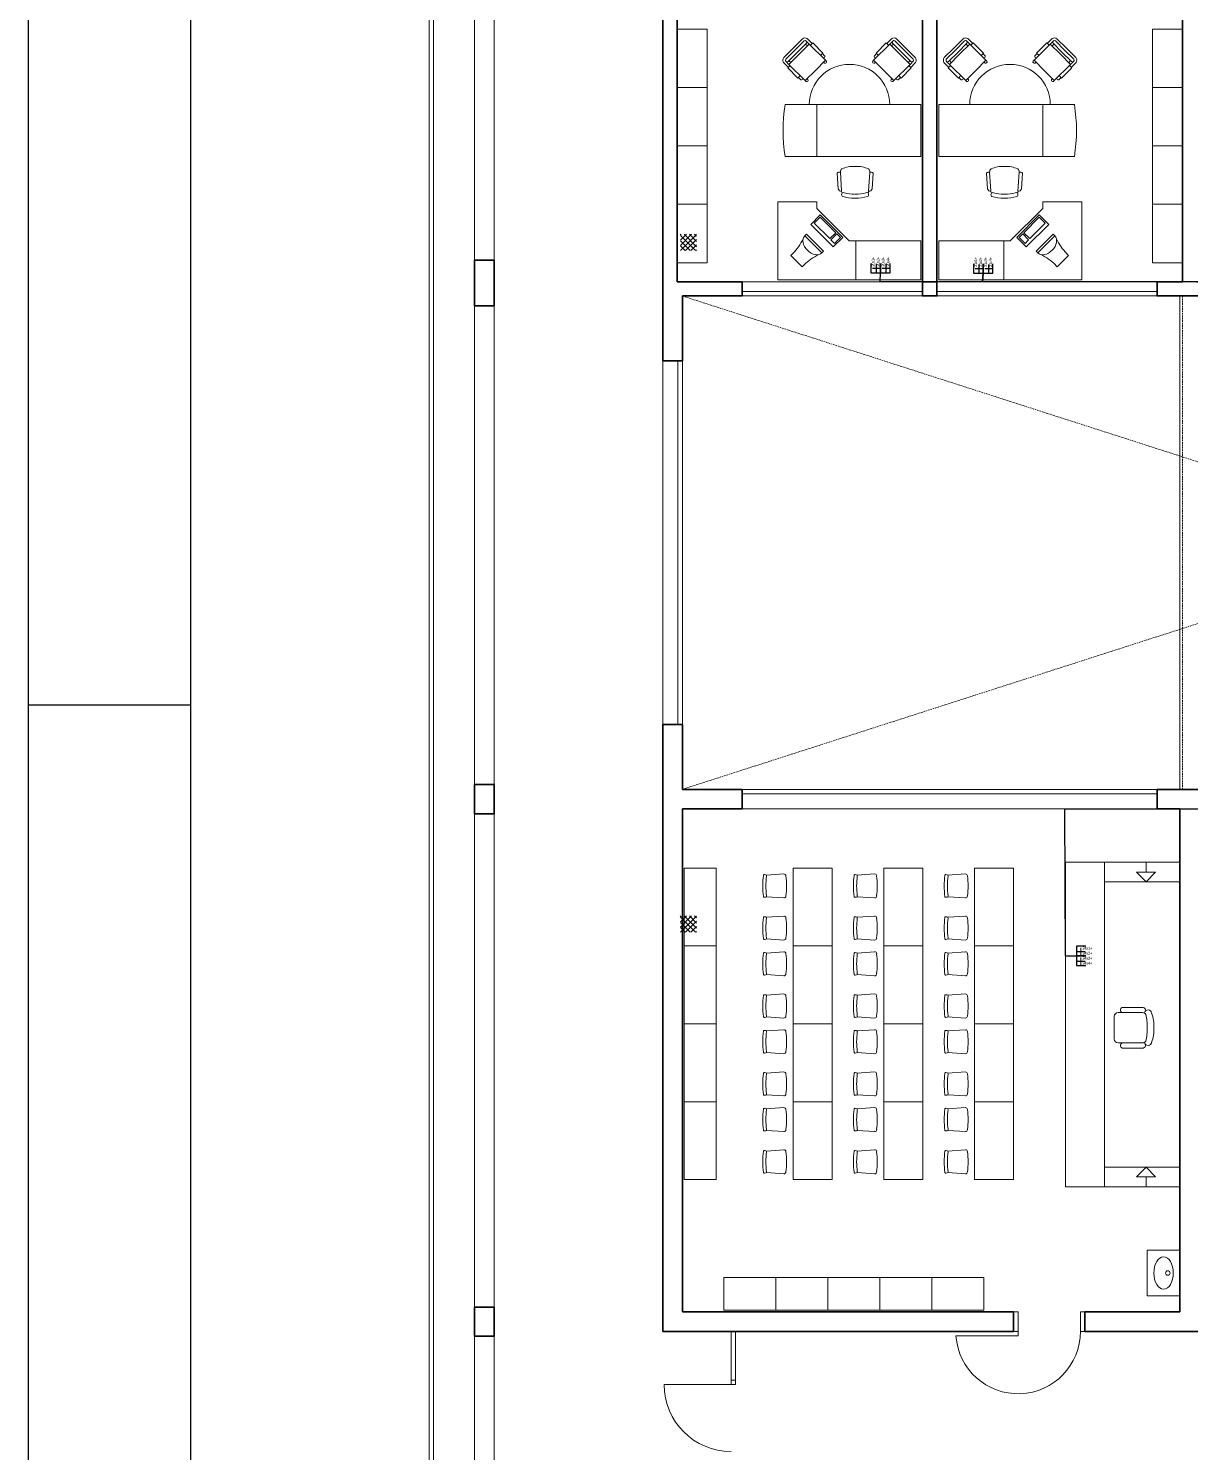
# Model space of a CAD drawing. Header units: inches. Extents: x 11 to 1053, y 2 to 902.
# Drawn here: x 10.5 to 189.3, y 184.9 to 404.1 of the extents above; entities that cross this region are included whole.
import ezdxf

# ---------------------------------------------------------------- set-up
doc = ezdxf.new("R2010")
doc.units = ezdxf.units.IN
doc.header["$MEASUREMENT"] = 0
doc.linetypes.add('DASHED', pattern=[0.75, 0.5, -0.25])
doc.linetypes.add('DASHED2', pattern=[0.375, 0.25, -0.125])
for name, color, linetype, lineweight in [('A-CRTKANO', 5, 'DASHED2', 0), ('A-GREDE', 5, 'DASHED2', 0), ('A-SANITARIJE', 253, 'Continuous', 0), ('OPREMA', 253, 'Continuous', 0), ('STOLARIJA', 5, 'Continuous', 0), ('ZID', 5, 'Continuous', 30)]:
    doc.layers.add(name, color=color, linetype=linetype, lineweight=lineweight)
doc.layers.add('SRAFURA', color=2, linetype='Continuous')

msp = doc.modelspace()

# ---------------------------------------------------------------- hatches: boundary and pattern name
at = {"layer": 'SRAFURA'}
h = msp.add_hatch(dxfattribs=at)
h.set_pattern_fill('ANSI37', color=256, scale=4.5, angle=90, style=0)
h.set_pattern_definition([(225, (-4785.37875, -7969.3161), (-0.397747564, 0.397747564), []), (135, (-4785.37875, -7969.3161), (0.397747564, 0.397747564), [])])
h.paths.add_polyline_path([(113.43, 372.41), (110.93, 372.41), (110.93, 369.91), (113.43, 369.91)])
h = msp.add_hatch(dxfattribs=at)
h.set_pattern_fill('ANSI37', color=256, scale=4.5, angle=90, style=0)
h.set_pattern_definition([(225, (-4785.37875, -8074.3161), (-0.397747564, 0.397747564), []), (135, (-4785.37875, -8074.3161), (0.397747564, 0.397747564), [])])
h.paths.add_polyline_path([(113.43, 267.41), (110.93, 267.41), (110.93, 264.91), (113.43, 264.91)])

# ---------------------------------------------------------------- linework, layer by layer
for p, q in [((10.54, 2.92), (10.54, 900.9)), ((35.54, 7.92), (35.54, 895.9)), ((10.54, 299.92), (35.54, 299.92))]:
    msp.add_line(p, q)
at = {"color": 2}
for p, q in [((140.26, 367.92), (140.26, 366.49)), ((140.26, 366.49), (141.74, 366.49)), ((141.74, 366.49), (141.74, 367.92)), ((141.74, 367.92), (141.74, 366.49)), ((141.74, 366.49), (143.23, 366.49)), ((143.23, 366.49), (143.23, 367.92)), ((156.06, 367.87), (156.06, 366.44)), ((156.06, 366.44), (157.54, 366.44)), ((157.54, 366.44), (157.54, 367.87)), ((157.54, 367.87), (157.54, 366.44)), ((157.54, 366.44), (159.03, 366.44)), ((159.03, 366.44), (159.03, 367.87)), ((173.34, 262.77), (171.9, 262.77)), ((171.9, 262.77), (171.9, 261.28)), ((171.9, 261.28), (173.34, 261.28)), ((173.34, 261.28), (171.9, 261.28)), ((171.9, 261.28), (171.9, 259.8)), ((171.9, 259.8), (173.34, 259.8))]:
    msp.add_line(p, q, dxfattribs=at)
at = {"color": 85, "true_color": 0x58ba48}
for p, q in [((141.7, 365.11, 50), (141.74, 366.49)), ((157.46, 365.11, 50), (157.54, 366.44)), ((157.54, 366.44), (157.46, 365.11, 50)), ((157.46, 365.11, 50), (141.7, 365.11, 50)), ((221.99, 365.11, 50), (157.46, 365.11, 50)), ((170.23, 261.28, 50), (171.85, 261.28, 50))]:
    msp.add_line(p, q, dxfattribs=at)
at = {"color": 3}
for p in [(251.11, 283.86, 100), (170.23, 261.28, 50)]:
    msp.add_line(p, (170.12, 283.86, 100), dxfattribs=at)
at = {"layer": 'A-CRTKANO', "linetype": 'DASHED', "ltscale": 0.5}
for p, q in [((111.23, 362.91, 50), (347.43, 286.91, 50)), ((347.43, 362.91, 50), (111.23, 286.91, 50))]:
    msp.add_line(p, q, dxfattribs=at)
at = {"layer": 'A-GREDE', "linetype": 'Continuous'}
msp.add_line((187.83, 362.91, 50), (187.83, 286.91, 50), dxfattribs=at)
at = {"layer": 'A-GREDE'}
msp.add_line((188.23, 362.91, 50), (188.23, 286.91, 50), dxfattribs=at)
at = {"layer": 'A-SANITARIJE'}
for p, q in [((187.83, 215.91, 50), (182.83, 215.91, 50)), ((182.83, 215.91, 50), (182.83, 208.91, 50)), ((187.83, 208.91, 50), (182.83, 208.91, 50))]:
    msp.add_line(p, q, dxfattribs=at)
msp.add_circle((185.98, 212.41, 50), 0.35, dxfattribs=at)
at = {"layer": 'A-SANITARIJE', "extrusion": (0, 0, -1)}
msp.add_ellipse((185.33, 212.41, 50), major_axis=(0, 2.5), ratio=0.6, dxfattribs=at)
at = {"layer": 'OPREMA'}
for p, q in [((129.74, 402.52, 50), (128.29, 401.07, 50)), ((129.99, 402.2, 50), (128.57, 400.78, 50)), ((130.34, 401.85, 50), (128.93, 400.43, 50)), ((130.76, 401.7, 50), (129.21, 400.15, 50)), ((130.2, 401.7, 50), (130.48, 401.42, 50)), ((130.76, 401.7, 50), (130.27, 402.2, 50)), ((130.47, 402.57, 50), (131.23, 401.81, 50)), ((130.76, 401.7, 50), (133.26, 399.21, 50)), ((131.31, 401.89, 50), (130.94, 401.52, 50)), ((132.87, 400.33, 50), (131.31, 401.89, 50)), ((143.18, 401.7, 50), (140.68, 399.21, 50)), ((141.07, 400.33, 50), (142.63, 401.89, 50)), ((142.63, 401.89, 50), (143, 401.52, 50)), ((143.47, 402.57, 50), (142.71, 401.81, 50)), ((143.18, 401.7, 50), (143.67, 402.2, 50)), ((143.18, 401.7, 50), (144.73, 400.15, 50)), ((143.74, 401.7, 50), (143.46, 401.42, 50)), ((143.6, 401.85, 50), (145.02, 400.43, 50)), ((143.96, 402.2, 50), (145.37, 400.78, 50)), ((144.2, 402.52, 50), (145.65, 401.07, 50)), ((154.46, 402.52, 50), (153.01, 401.07, 50)), ((154.7, 402.2, 50), (153.29, 400.78, 50)), ((155.06, 401.85, 50), (153.64, 400.43, 50)), ((155.48, 401.7, 50), (153.93, 400.15, 50)), ((154.92, 401.7, 50), (155.2, 401.42, 50)), ((155.48, 401.7, 50), (154.99, 402.2, 50)), ((155.18, 402.57, 50), (155.94, 401.81, 50)), ((155.48, 401.7, 50), (157.98, 399.21, 50)), ((156.03, 401.89, 50), (155.66, 401.52, 50)), ((157.59, 400.33, 50), (156.03, 401.89, 50)), ((167.89, 401.7, 50), (165.4, 399.21, 50)), ((165.79, 400.33, 50), (167.35, 401.89, 50)), ((167.35, 401.89, 50), (167.71, 401.52, 50)), ((168.19, 402.57, 50), (167.43, 401.81, 50)), ((167.89, 401.7, 50), (168.39, 402.2, 50)), ((167.89, 401.7, 50), (169.45, 400.15, 50)), ((168.46, 401.7, 50), (168.18, 401.42, 50)), ((168.32, 401.85, 50), (169.73, 400.43, 50)), ((168.67, 402.2, 50), (170.09, 400.78, 50)), ((168.92, 402.52, 50), (170.37, 401.07, 50)), ((126.84, 399.62, 50), (128.29, 401.07, 50)), ((127.16, 399.37, 50), (128.57, 400.78, 50)), ((127.65, 398.59, 50), (127.16, 399.09, 50)), ((127.51, 399.02, 50), (128.93, 400.43, 50)), ((127.65, 398.59, 50), (129.21, 400.15, 50)), ((127.65, 399.16, 50), (127.94, 398.87, 50)), ((133.26, 399.21, 50), (131.71, 397.65, 50)), ((132.51, 399.96, 50), (132.87, 400.33, 50)), ((132.79, 400.25, 50), (133.14, 399.89, 50)), ((133.4, 399.06, 50), (133.26, 399.21, 50)), ((140.54, 399.06, 50), (140.68, 399.21, 50)), ((140.68, 399.21, 50), (142.24, 397.65, 50)), ((141.15, 400.25, 50), (140.8, 399.89, 50)), ((141.44, 399.96, 50), (141.07, 400.33, 50)), ((146.29, 398.59, 50), (144.73, 400.15, 50)), ((146.43, 399.02, 50), (145.02, 400.43, 50)), ((146.78, 399.37, 50), (145.37, 400.78, 50)), ((147.1, 399.62, 50), (145.65, 401.07, 50)), ((146.29, 399.16, 50), (146.01, 398.87, 50)), ((146.29, 398.59, 50), (146.78, 399.09, 50)), ((151.56, 399.62, 50), (153.01, 401.07, 50)), ((151.87, 399.37, 50), (153.29, 400.78, 50)), ((152.37, 398.59, 50), (151.87, 399.09, 50)), ((152.23, 399.02, 50), (153.64, 400.43, 50)), ((152.37, 398.59, 50), (153.93, 400.15, 50)), ((152.37, 399.16, 50), (152.65, 398.87, 50)), ((157.98, 399.21, 50), (156.42, 397.65, 50)), ((157.22, 399.96, 50), (157.59, 400.33, 50)), ((157.51, 400.25, 50), (157.86, 399.89, 50)), ((158.12, 399.06, 50), (157.98, 399.21, 50)), ((165.26, 399.06, 50), (165.4, 399.21, 50)), ((165.4, 399.21, 50), (166.95, 397.65, 50)), ((165.87, 400.25, 50), (165.52, 399.89, 50)), ((166.15, 399.96, 50), (165.79, 400.33, 50)), ((171.01, 398.59, 50), (169.45, 400.15, 50)), ((171.15, 399.02, 50), (169.73, 400.43, 50)), ((171.5, 399.37, 50), (170.09, 400.78, 50)), ((171.82, 399.62, 50), (170.37, 401.07, 50)), ((171.01, 399.16, 50), (170.72, 398.87, 50)), ((171.01, 398.59, 50), (171.5, 399.09, 50)), ((126.79, 398.89, 50), (127.55, 398.13, 50)), ((127.47, 398.05, 50), (127.83, 398.41, 50)), ((129.03, 396.48, 50), (127.47, 398.05, 50)), ((127.65, 398.59, 50), (130.15, 396.09, 50)), ((129.39, 396.85, 50), (129.03, 396.48, 50)), ((130.15, 396.09, 50), (131.71, 397.65, 50)), ((133.12, 398.78, 50), (132.98, 398.92, 50)), ((140.82, 398.78, 50), (140.96, 398.92, 50)), ((143.79, 396.09, 50), (142.24, 397.65, 50)), ((146.29, 398.59, 50), (143.79, 396.09, 50)), ((144.55, 396.85, 50), (144.91, 396.48, 50)), ((144.91, 396.48, 50), (146.47, 398.05, 50)), ((146.47, 398.05, 50), (146.11, 398.41, 50)), ((147.15, 398.89, 50), (146.39, 398.13, 50)), ((151.51, 398.89, 50), (152.27, 398.13, 50)), ((152.18, 398.05, 50), (152.55, 398.41, 50)), ((153.75, 396.48, 50), (152.18, 398.05, 50)), ((152.37, 398.59, 50), (154.87, 396.09, 50)), ((154.11, 396.85, 50), (153.75, 396.48, 50)), ((154.87, 396.09, 50), (156.42, 397.65, 50)), ((157.84, 398.78, 50), (157.7, 398.92, 50)), ((165.54, 398.78, 50), (165.68, 398.92, 50)), ((168.51, 396.09, 50), (166.95, 397.65, 50)), ((171.01, 398.59, 50), (168.51, 396.09, 50)), ((169.27, 396.85, 50), (169.63, 396.48, 50)), ((169.63, 396.48, 50), (171.19, 398.05, 50)), ((171.19, 398.05, 50), (170.83, 398.41, 50)), ((171.87, 398.89, 50), (171.11, 398.13, 50)), ((129.11, 396.57, 50), (129.46, 396.21, 50)), ((130.29, 395.95, 50), (130.15, 396.09, 50)), ((130.57, 396.24, 50), (130.43, 396.38, 50)), ((143.37, 396.24, 50), (143.51, 396.38, 50)), ((143.65, 395.95, 50), (143.79, 396.09, 50)), ((144.83, 396.57, 50), (144.48, 396.21, 50)), ((153.83, 396.57, 50), (154.18, 396.21, 50)), ((155.01, 395.95, 50), (154.87, 396.09, 50)), ((155.29, 396.24, 50), (155.15, 396.38, 50)), ((168.09, 396.24, 50), (168.23, 396.38, 50)), ((168.37, 395.95, 50), (168.51, 396.09, 50)), ((169.55, 396.57, 50), (169.19, 396.21, 50)), ((132.15, 392.39, 50), (127.06, 392.39, 50)), ((131.94, 384.39, 50), (131.94, 392.39, 50)), ((131.94, 384.84, 50), (131.94, 391.93, 50)), ((131.96, 392.39, 50), (144.36, 392.39, 50)), ((166.7, 392.39, 50), (154.3, 392.39, 50)), ((166.51, 392.39, 50), (171.6, 392.39, 50)), ((166.72, 384.39, 50), (166.72, 392.39, 50)), ((166.72, 384.84, 50), (166.72, 391.93, 50)), ((127.06, 384.39, 50), (131.94, 384.39, 50)), ((171.6, 384.39, 50), (166.72, 384.39, 50)), ((135.07, 381.81, 50), (135.22, 379.39, 50)), ((135.56, 381.99, 50), (135.75, 379.03, 50)), ((140.11, 381.99, 50), (139.92, 379.03, 50)), ((140.59, 381.81, 50), (140.44, 379.39, 50)), ((158.06, 381.81, 50), (158.22, 379.39, 50)), ((158.55, 381.99, 50), (158.74, 379.03, 50)), ((163.1, 381.99, 50), (162.91, 379.03, 50)), ((163.59, 381.81, 50), (163.44, 379.39, 50)), ((125.94, 377.41, 50), (131.94, 377.41, 50)), ((125.94, 365.41, 50), (125.94, 377.41, 50)), ((131.94, 377.41, 50), (131.94, 376.41, 50)), ((172.72, 377.41, 50), (166.72, 377.41, 50)), ((166.72, 377.41, 50), (166.72, 376.41, 50)), ((172.72, 365.41, 50), (172.72, 377.41, 50)), ((131, 373.94, 50), (132.46, 375.4, 50)), ((131.55, 374.12, 50), (132.46, 375.04, 50)), ((136.94, 371.41, 50), (131.94, 376.41, 50)), ((132.46, 375.4, 50), (135.93, 371.93, 50)), ((132.46, 375.04, 50), (134.84, 372.66, 50)), ((161.72, 371.41, 50), (166.72, 376.41, 50)), ((166.2, 375.4, 50), (162.72, 371.93, 50)), ((166.2, 375.04, 50), (163.82, 372.66, 50)), ((167.66, 373.94, 50), (166.2, 375.4, 50)), ((167.11, 374.12, 50), (166.2, 375.04, 50)), ((134.47, 370.47, 50), (131, 373.94, 50)), ((133.92, 371.75, 50), (131.55, 374.12, 50)), ((134.84, 372.66, 50), (133.92, 371.75, 50)), ((163.82, 372.66, 50), (164.73, 371.75, 50)), ((164.19, 370.47, 50), (167.66, 373.94, 50)), ((164.73, 371.75, 50), (167.11, 374.12, 50)), ((130.34, 372.43, 50), (130.08, 372.16, 50)), ((130.08, 372.16, 50), (132.69, 369.54, 50)), ((132.96, 369.81, 50), (130.34, 372.43, 50)), ((134.11, 371.56, 50), (135.02, 372.48, 50)), ((134.66, 371.01, 50), (134.11, 371.56, 50)), ((135.93, 371.93, 50), (134.47, 370.47, 50)), ((135.57, 371.93, 50), (134.66, 371.01, 50)), ((135.02, 372.48, 50), (135.57, 371.93, 50)), ((137.94, 371.41, 50), (136.94, 371.41, 50)), ((137.94, 371.41, 50), (137.94, 365.41, 50)), ((160.72, 371.41, 50), (160.72, 365.41, 50)), ((160.72, 371.41, 50), (161.72, 371.41, 50)), ((162.72, 371.93, 50), (164.19, 370.47, 50)), ((163.64, 372.48, 50), (163.09, 371.93, 50)), ((163.09, 371.93, 50), (164, 371.01, 50)), ((164.55, 371.56, 50), (163.64, 372.48, 50)), ((164, 371.01, 50), (164.55, 371.56, 50)), ((165.7, 369.81, 50), (168.31, 372.43, 50)), ((168.58, 372.16, 50), (165.97, 369.54, 50)), ((168.31, 372.43, 50), (168.58, 372.16, 50)), ((127.95, 369.16, 50), (128.48, 369.69, 50)), ((129.7, 367.42, 50), (127.95, 369.16, 50)), ((132.69, 369.54, 50), (132.96, 369.81, 50)), ((165.97, 369.54, 50), (165.7, 369.81, 50)), ((168.96, 367.42, 50), (170.71, 369.16, 50)), ((170.71, 369.16, 50), (170.18, 369.69, 50)), ((129.7, 367.42, 50), (130.22, 367.94, 50)), ((168.96, 367.42, 50), (168.44, 367.94, 50)), ((125.94, 365.41, 50), (137.94, 365.41, 50)), ((172.72, 365.41, 50), (160.72, 365.41, 50)), ((156.23, 274.79, 50), (156.23, 262.79, 50)), ((162.23, 274.79, 50), (156.23, 274.79, 50)), ((162.23, 262.79, 50), (162.23, 274.79, 50)), ((170.23, 275.69, 50), (170.23, 225.69, 50)), ((170.23, 275.69, 50), (176.23, 275.69, 50)), ((176.23, 275.69, 50), (176.23, 225.69, 50)), ((176.23, 275.69, 50), (187.83, 275.69, 50)), ((182.63, 272.69, 50), (181.15, 274.17, 50)), ((184.11, 274.17, 50), (181.15, 274.17, 50)), ((182.63, 274.17, 50), (182.63, 275.69, 50)), ((182.63, 272.69, 50), (184.11, 274.17, 50)), ((123.87, 273.78, 50), (124.07, 273.75, 50)), ((126.86, 273.89, 50), (124.17, 273.7, 50)), ((137.85, 273.78, 50), (138.05, 273.75, 50)), ((140.84, 273.89, 50), (138.15, 273.7, 50)), ((151.82, 273.78, 50), (152.02, 273.75, 50)), ((154.81, 273.89, 50), (152.12, 273.7, 50)), ((187.83, 272.69, 50), (176.23, 272.69, 50)), ((123.87, 270.29, 50), (124.07, 270.32, 50)), ((126.86, 270.19, 50), (124.17, 270.38, 50)), ((137.85, 270.29, 50), (138.05, 270.32, 50)), ((140.84, 270.19, 50), (138.15, 270.38, 50)), ((151.82, 270.29, 50), (152.02, 270.32, 50)), ((154.81, 270.19, 50), (152.12, 270.38, 50)), ((123.87, 267.28, 50), (124.07, 267.25, 50)), ((126.86, 267.39, 50), (124.17, 267.2, 50)), ((137.85, 267.28, 50), (138.05, 267.25, 50)), ((140.84, 267.39, 50), (138.15, 267.2, 50)), ((151.82, 267.28, 50), (152.02, 267.25, 50)), ((154.81, 267.39, 50), (152.12, 267.2, 50)), ((170.23, 235.79, 50), (170.23, 265.79, 50)), ((123.87, 263.79, 50), (124.07, 263.82, 50)), ((126.86, 263.69, 50), (124.17, 263.88, 50)), ((137.85, 263.79, 50), (138.05, 263.82, 50)), ((140.84, 263.69, 50), (138.15, 263.88, 50)), ((151.82, 263.79, 50), (152.02, 263.82, 50)), ((154.81, 263.69, 50), (152.12, 263.88, 50)), ((123.87, 261.78, 50), (124.07, 261.75, 50)), ((126.86, 261.89, 50), (124.17, 261.7, 50)), ((137.85, 261.78, 50), (138.05, 261.75, 50)), ((140.84, 261.89, 50), (138.15, 261.7, 50)), ((151.82, 261.78, 50), (152.02, 261.75, 50)), ((154.81, 261.89, 50), (152.12, 261.7, 50)), ((156.23, 262.79, 50), (162.23, 262.79, 50)), ((123.87, 258.29, 50), (124.07, 258.32, 50)), ((126.86, 258.19, 50), (124.17, 258.38, 50)), ((137.85, 258.29, 50), (138.05, 258.32, 50)), ((140.84, 258.19, 50), (138.15, 258.38, 50)), ((151.82, 258.29, 50), (152.02, 258.32, 50)), ((154.81, 258.19, 50), (152.12, 258.38, 50)), ((123.87, 255.28, 50), (124.07, 255.25, 50)), ((126.86, 255.39, 50), (124.17, 255.2, 50)), ((137.85, 255.28, 50), (138.05, 255.25, 50)), ((140.84, 255.39, 50), (138.15, 255.2, 50)), ((151.82, 255.28, 50), (152.02, 255.25, 50)), ((154.81, 255.39, 50), (152.12, 255.2, 50)), ((182.07, 252.53, 50), (178.33, 252.53, 50)), ((182.21, 253.33, 50), (178.93, 253.33, 50)), ((123.87, 251.79, 50), (124.07, 251.82, 50)), ((126.86, 251.69, 50), (124.17, 251.88, 50)), ((137.85, 251.79, 50), (138.05, 251.82, 50)), ((140.84, 251.69, 50), (138.15, 251.88, 50)), ((151.82, 251.79, 50), (152.02, 251.82, 50)), ((154.81, 251.69, 50), (152.12, 251.88, 50)), ((177.73, 251.93, 50), (177.73, 250.19, 50)), ((177.73, 248.45, 50), (177.73, 250.19, 50)), ((123.87, 249.78, 50), (124.07, 249.75, 50)), ((126.86, 249.89, 50), (124.17, 249.7, 50)), ((137.85, 249.78, 50), (138.05, 249.75, 50)), ((140.84, 249.89, 50), (138.15, 249.7, 50)), ((151.82, 249.78, 50), (152.02, 249.75, 50)), ((154.81, 249.89, 50), (152.12, 249.7, 50)), ((182.07, 247.85, 50), (178.33, 247.85, 50)), ((123.87, 246.29, 50), (124.07, 246.32, 50)), ((126.86, 246.19, 50), (124.17, 246.38, 50)), ((137.85, 246.29, 50), (138.05, 246.32, 50)), ((140.84, 246.19, 50), (138.15, 246.38, 50)), ((151.82, 246.29, 50), (152.02, 246.32, 50)), ((154.81, 246.19, 50), (152.12, 246.38, 50)), ((182.21, 247.05, 50), (178.93, 247.05, 50)), ((126.86, 243.39, 50), (124.17, 243.2, 50)), ((140.84, 243.39, 50), (138.15, 243.2, 50)), ((154.81, 243.39, 50), (152.12, 243.2, 50)), ((123.87, 243.28, 50), (124.07, 243.25, 50)), ((137.85, 243.28, 50), (138.05, 243.25, 50)), ((151.82, 243.28, 50), (152.02, 243.25, 50)), ((123.87, 239.79, 50), (124.07, 239.82, 50)), ((126.86, 239.69, 50), (124.17, 239.88, 50)), ((137.85, 239.79, 50), (138.05, 239.82, 50)), ((140.84, 239.69, 50), (138.15, 239.88, 50)), ((151.82, 239.79, 50), (152.02, 239.82, 50)), ((154.81, 239.69, 50), (152.12, 239.88, 50)), ((123.87, 237.78, 50), (124.07, 237.75, 50)), ((126.86, 237.89, 50), (124.17, 237.7, 50)), ((137.85, 237.78, 50), (138.05, 237.75, 50)), ((140.84, 237.89, 50), (138.15, 237.7, 50)), ((151.82, 237.78, 50), (152.02, 237.75, 50)), ((154.81, 237.89, 50), (152.12, 237.7, 50)), ((123.87, 234.29, 50), (124.07, 234.32, 50)), ((126.86, 234.19, 50), (124.17, 234.38, 50)), ((137.85, 234.29, 50), (138.05, 234.32, 50)), ((140.84, 234.19, 50), (138.15, 234.38, 50)), ((151.82, 234.29, 50), (152.02, 234.32, 50)), ((154.81, 234.19, 50), (152.12, 234.38, 50)), ((123.87, 231.28, 50), (124.07, 231.25, 50)), ((126.86, 231.39, 50), (124.17, 231.2, 50)), ((137.85, 231.28, 50), (138.05, 231.25, 50)), ((140.84, 231.39, 50), (138.15, 231.2, 50)), ((151.82, 231.28, 50), (152.02, 231.25, 50)), ((154.81, 231.39, 50), (152.12, 231.2, 50)), ((187.83, 228.69, 50), (176.23, 228.69, 50)), ((182.63, 228.69, 50), (181.15, 227.2, 50)), ((182.63, 228.69, 50), (184.11, 227.2, 50)), ((123.87, 227.79, 50), (124.07, 227.82, 50)), ((126.86, 227.69, 50), (124.17, 227.88, 50)), ((137.85, 227.79, 50), (138.05, 227.82, 50)), ((140.84, 227.69, 50), (138.15, 227.88, 50)), ((151.82, 227.79, 50), (152.02, 227.82, 50)), ((154.81, 227.69, 50), (152.12, 227.88, 50)), ((181.15, 227.2, 50), (184.11, 227.2, 50)), ((182.63, 227.2, 50), (182.63, 225.69, 50)), ((170.23, 225.69, 50), (176.23, 225.69, 50)), ((176.23, 225.69, 50), (187.83, 225.69, 50))]:
    msp.add_line(p, q, dxfattribs=at)
at = {"layer": 'OPREMA', "elevation": 50}
for points in [[(115.05, 404.03), (110.43, 404.03), (110.43, 395.03), (115.05, 395.03)], [(183.61, 404.03), (188.23, 404.03), (188.23, 395.03), (183.61, 395.03)], [(115.05, 395.03), (110.43, 395.03), (110.43, 386.03), (115.05, 386.03)], [(183.61, 395.03), (188.23, 395.03), (188.23, 386.03), (183.61, 386.03)], [(131.94, 384.39), (147.94, 384.39), (147.94, 392.39), (131.94, 392.39)], [(166.72, 384.39), (150.72, 384.39), (150.72, 392.39), (166.72, 392.39)], [(115.05, 386.03), (110.43, 386.03), (110.43, 377.03), (115.05, 377.03)], [(183.61, 386.03), (188.23, 386.03), (188.23, 377.03), (183.61, 377.03)], [(115.05, 377.03), (110.43, 377.03), (110.43, 368.03), (115.05, 368.03)], [(183.61, 377.03), (188.23, 377.03), (188.23, 368.03), (183.61, 368.03)], [(137.94, 365.41), (147.94, 365.41), (147.94, 371.41), (137.94, 371.41)], [(160.72, 365.41), (150.72, 365.41), (150.72, 371.41), (160.72, 371.41)], [(116.43, 262.79), (116.43, 274.79), (111.53, 274.79), (111.53, 262.79)], [(128.28, 274.79), (128.28, 262.79), (134.28, 262.79), (134.28, 274.79)], [(142.26, 274.79), (142.26, 262.79), (148.26, 262.79), (148.26, 274.79)], [(116.43, 250.79), (116.43, 262.79), (111.53, 262.79), (111.53, 250.79)], [(128.28, 262.79), (128.28, 250.79), (134.28, 250.79), (134.28, 262.79)], [(142.26, 262.79), (142.26, 250.79), (148.26, 250.79), (148.26, 262.79)], [(156.23, 262.79), (156.23, 250.79), (162.23, 250.79), (162.23, 262.79)], [(116.43, 238.79), (116.43, 250.79), (111.53, 250.79), (111.53, 238.79)], [(128.28, 250.79), (128.28, 238.79), (134.28, 238.79), (134.28, 250.79)], [(142.26, 250.79), (142.26, 238.79), (148.26, 238.79), (148.26, 250.79)], [(156.23, 250.79), (156.23, 238.79), (162.23, 238.79), (162.23, 250.79)], [(116.43, 226.79), (116.43, 238.79), (111.53, 238.79), (111.53, 226.79)], [(128.28, 238.79), (128.28, 226.79), (134.28, 226.79), (134.28, 238.79)], [(142.26, 238.79), (142.26, 226.79), (148.26, 226.79), (148.26, 238.79)], [(156.23, 238.79), (156.23, 226.79), (162.23, 226.79), (162.23, 238.79)], [(125.63, 206.71), (125.63, 211.71), (117.63, 211.71), (117.63, 206.71)], [(133.63, 206.71), (133.63, 211.71), (125.63, 211.71), (125.63, 206.71)], [(141.63, 206.71), (141.63, 211.71), (133.63, 211.71), (133.63, 206.71)], [(149.63, 206.71), (149.63, 211.71), (141.63, 211.71), (141.63, 206.71)], [(157.63, 206.71), (157.63, 211.71), (149.63, 211.71), (149.63, 206.71)]]:
    msp.add_lwpolyline(points, close=True, dxfattribs=at)
at = {"layer": 'OPREMA'}
for centre, radius, start, end in [((130.14, 401.99, 50), 0.662, 60.3481, 127.2341), ((130.13, 401.99, 50), 0.255, 326.3099, 123.6901), ((143.8, 401.99, 50), 0.662, 52.7659, 119.6519), ((143.81, 401.99, 50), 0.255, 56.3099, 213.6901), ((154.86, 401.99, 50), 0.662, 60.3481, 127.2341), ((154.84, 401.99, 50), 0.255, 326.3099, 123.6901), ((168.52, 401.99, 50), 0.662, 52.7659, 119.6519), ((168.53, 401.99, 50), 0.255, 56.3099, 213.6901), ((127.37, 399.22, 50), 0.662, 142.7659, 209.6519), ((127.37, 399.23, 50), 0.255, 146.3099, 303.6901), ((132.97, 399.79, 50), 0.206, 239.0362, 30.9638), ((133.23, 398.96, 50), 0.206, 239.0717, 30.9283), ((140.72, 398.96, 50), 0.206, 149.0717, 300.9283), ((140.98, 399.79, 50), 0.206, 149.0362, 300.9638), ((146.57, 399.23, 50), 0.255, 236.3099, 33.6901), ((146.58, 399.22, 50), 0.662, 330.3481, 37.2341), ((152.08, 399.22, 50), 0.662, 142.7659, 209.6519), ((152.09, 399.23, 50), 0.255, 146.3099, 303.6901), ((157.68, 399.79, 50), 0.206, 239.0362, 30.9638), ((157.94, 398.96, 50), 0.206, 239.0717, 30.9283), ((165.43, 398.96, 50), 0.206, 149.0717, 300.9283), ((165.69, 399.79, 50), 0.206, 149.0362, 300.9638), ((171.29, 399.23, 50), 0.255, 236.3099, 33.6901), ((171.29, 399.22, 50), 0.662, 330.3481, 37.2341), ((136.97, 392.39, 50), 6.2, 0, 180), ((161.69, 392.39, 50), 6.2, 0, 180), ((129.57, 396.39, 50), 0.206, 239.0362, 30.9638), ((130.4, 396.13, 50), 0.206, 239.0717, 30.9283), ((143.54, 396.13, 50), 0.206, 149.0717, 300.9283), ((144.37, 396.39, 50), 0.206, 149.0362, 300.9638), ((154.29, 396.39, 50), 0.206, 239.0362, 30.9638), ((155.11, 396.13, 50), 0.206, 239.0717, 30.9283), ((168.26, 396.13, 50), 0.206, 149.0717, 300.9283), ((169.09, 396.39, 50), 0.206, 149.0362, 300.9638), ((151.98, 388.39, 50), 25.24, 170.8823, 189.1177), ((146.68, 388.39, 50), 25.24, 350.8823, 9.1177), ((135.45, 381.54, 50), 0.461, 75.6949, 144.6826), ((136.16, 382.03, 50), 0.6, 128.36, 183.5763), ((137.71, 377.89, 50), 4.99, 89.285, 112.6401), ((137.83, 377.89, 50), 4.99, 89.285, 90), ((137.96, 377.89, 50), 4.99, 67.3599, 90.715), ((139.51, 382.03, 50), 0.6, 356.4237, 51.64), ((140.22, 381.54, 50), 0.461, 35.3174, 104.3051), ((158.44, 381.54, 50), 0.461, 75.6949, 144.6826), ((159.15, 382.03, 50), 0.6, 128.36, 183.5763), ((160.7, 377.89, 50), 4.99, 89.285, 112.6401), ((160.83, 377.89, 50), 4.99, 90, 90.715), ((160.95, 377.89, 50), 4.99, 67.3599, 90.715), ((162.5, 382.03, 50), 0.6, 356.4237, 51.64), ((163.21, 381.54, 50), 0.461, 35.3174, 104.3051), ((135.73, 379.58, 50), 0.546, 200.6364, 271.3026), ((139.93, 379.58, 50), 0.546, 268.6974, 339.3636), ((158.73, 379.58, 50), 0.546, 200.6364, 271.3026), ((162.93, 379.58, 50), 0.546, 268.6974, 339.3636), ((136.34, 379.07, 50), 0.6, 183.5763, 214.7534), ((136.07, 378.51, 50), 0.32, 73.3429, 241.8257), ((137.77, 384.44, 50), 6.48, 253.3899, 270), ((137.76, 384.27, 50), 5.68, 253.6991, 270), ((137.91, 384.27, 50), 5.68, 269.2193, 270), ((137.89, 384.44, 50), 6.48, 269.4494, 270), ((137.89, 384.44, 50), 6.48, 270, 286.6101), ((137.91, 384.27, 50), 5.68, 270, 286.3009), ((139.6, 378.51, 50), 0.32, 298.1743, 106.6571), ((139.32, 379.07, 50), 0.6, 325.2466, 356.4237), ((159.34, 379.07, 50), 0.6, 183.5763, 214.7534), ((159.06, 378.51, 50), 0.32, 73.3429, 241.8257), ((160.76, 384.44, 50), 6.48, 253.3899, 270), ((160.75, 384.27, 50), 5.68, 253.6991, 270), ((160.75, 384.27, 50), 5.68, 270, 270.7807), ((160.76, 384.44, 50), 6.48, 270, 270.5506), ((160.89, 384.44, 50), 6.48, 270, 286.6101), ((160.9, 384.27, 50), 5.68, 270, 286.3009), ((162.59, 378.51, 50), 0.32, 298.1743, 106.6571), ((162.32, 379.07, 50), 0.6, 325.2466, 356.4237), ((122.48, 375.14, 50), 8.1, 317.7518, 337.284), ((130.89, 371.61, 50), 0.986, 123.5396, 124.2467), ((167.77, 371.61, 50), 0.986, 55.7533, 56.4604), ((176.18, 375.14, 50), 8.1, 202.716, 222.2482), ((135.67, 361.95, 50), 8.1, 112.716, 132.2482), ((162.99, 361.95, 50), 8.1, 47.7518, 67.284), ((135.66, 272.04, 50), 12.06, 172.2998, 187.7002), ((123.85, 273.63, 50), 0.15, 82.0366, 172.2998), ((124.05, 273.6, 50), 0.15, 352.3043, 82.0366), ((135.66, 272.04, 50), 11.56, 172.3043, 187.6957), ((126.88, 273.59, 50), 0.3, 0, 93.5763), ((115.22, 272.04, 50), 12.06, 352.6172, 7.3828), ((149.63, 272.04, 50), 12.06, 172.2998, 187.7002), ((137.83, 273.63, 50), 0.15, 82.0366, 172.2998), ((138.03, 273.6, 50), 0.15, 352.3043, 82.0366), ((149.63, 272.04, 50), 11.56, 172.3043, 187.6957), ((140.86, 273.59, 50), 0.3, 0, 93.5763), ((129.19, 272.04, 50), 12.06, 352.6172, 7.3828), ((163.61, 272.04, 50), 12.06, 172.2998, 187.7002), ((151.8, 273.63, 50), 0.15, 82.0366, 172.2998), ((152, 273.6, 50), 0.15, 352.3043, 82.0366), ((163.61, 272.04, 50), 11.56, 172.3043, 187.6957), ((154.83, 273.59, 50), 0.3, 0, 93.5763), ((143.17, 272.04, 50), 12.06, 352.6172, 7.3828), ((123.85, 270.44, 50), 0.15, 187.7002, 277.9634), ((124.05, 270.47, 50), 0.15, 277.9634, 7.6957), ((126.88, 270.49, 50), 0.3, 266.4237, 0), ((137.83, 270.44, 50), 0.15, 187.7002, 277.9634), ((138.03, 270.47, 50), 0.15, 277.9634, 7.6957), ((140.86, 270.49, 50), 0.3, 266.4237, 0), ((151.8, 270.44, 50), 0.15, 187.7002, 277.9634), ((152, 270.47, 50), 0.15, 277.9634, 7.6957), ((154.83, 270.49, 50), 0.3, 266.4237, 0), ((135.66, 265.54, 50), 12.06, 172.2998, 187.7002), ((123.85, 267.13, 50), 0.15, 82.0366, 172.2998), ((124.05, 267.1, 50), 0.15, 352.3043, 82.0366), ((135.66, 265.54, 50), 11.56, 172.3043, 187.6957), ((126.88, 267.09, 50), 0.3, 0, 93.5763), ((115.22, 265.54, 50), 12.06, 352.6172, 7.3828), ((149.63, 265.54, 50), 12.06, 172.2998, 187.7002), ((137.83, 267.13, 50), 0.15, 82.0366, 172.2998), ((138.03, 267.1, 50), 0.15, 352.3043, 82.0366), ((149.63, 265.54, 50), 11.56, 172.3043, 187.6957), ((140.86, 267.09, 50), 0.3, 0, 93.5763), ((129.19, 265.54, 50), 12.06, 352.6172, 7.3828), ((163.61, 265.54, 50), 12.06, 172.2998, 187.7002), ((151.8, 267.13, 50), 0.15, 82.0366, 172.2998), ((152, 267.1, 50), 0.15, 352.3043, 82.0366), ((163.61, 265.54, 50), 11.56, 172.3043, 187.6957), ((154.83, 267.09, 50), 0.3, 0, 93.5763), ((143.17, 265.54, 50), 12.06, 352.6172, 7.3828), ((123.85, 263.94, 50), 0.15, 187.7002, 277.9634), ((124.05, 263.97, 50), 0.15, 277.9634, 7.6957), ((126.88, 263.99, 50), 0.3, 266.4237, 0), ((137.83, 263.94, 50), 0.15, 187.7002, 277.9634), ((138.03, 263.97, 50), 0.15, 277.9634, 7.6957), ((140.86, 263.99, 50), 0.3, 266.4237, 0), ((151.8, 263.94, 50), 0.15, 187.7002, 277.9634), ((152, 263.97, 50), 0.15, 277.9634, 7.6957), ((154.83, 263.99, 50), 0.3, 266.4237, 0), ((135.66, 260.04, 50), 12.06, 172.2998, 187.7002), ((123.85, 261.63, 50), 0.15, 82.0366, 172.2998), ((124.05, 261.6, 50), 0.15, 352.3043, 82.0366), ((135.66, 260.04, 50), 11.56, 172.3043, 187.6957), ((126.88, 261.59, 50), 0.3, 0, 93.5763), ((115.22, 260.04, 50), 12.06, 352.6172, 7.3828), ((149.63, 260.04, 50), 12.06, 172.2998, 187.7002), ((137.83, 261.63, 50), 0.15, 82.0366, 172.2998), ((138.03, 261.6, 50), 0.15, 352.3043, 82.0366), ((149.63, 260.04, 50), 11.56, 172.3043, 187.6957), ((140.86, 261.59, 50), 0.3, 0, 93.5763), ((129.19, 260.04, 50), 12.06, 352.6172, 7.3828), ((163.61, 260.04, 50), 12.06, 172.2998, 187.7002), ((151.8, 261.63, 50), 0.15, 82.0366, 172.2998), ((152, 261.6, 50), 0.15, 352.3043, 82.0366), ((163.61, 260.04, 50), 11.56, 172.3043, 187.6957), ((154.83, 261.59, 50), 0.3, 0, 93.5763), ((143.17, 260.04, 50), 12.06, 352.6172, 7.3828), ((123.85, 258.44, 50), 0.15, 187.7002, 277.9634), ((124.05, 258.47, 50), 0.15, 277.9634, 7.6957), ((126.88, 258.49, 50), 0.3, 266.4237, 0), ((137.83, 258.44, 50), 0.15, 187.7002, 277.9634), ((138.03, 258.47, 50), 0.15, 277.9634, 7.6957), ((140.86, 258.49, 50), 0.3, 266.4237, 0), ((151.8, 258.44, 50), 0.15, 187.7002, 277.9634), ((152, 258.47, 50), 0.15, 277.9634, 7.6957), ((154.83, 258.49, 50), 0.3, 266.4237, 0), ((135.66, 253.54, 50), 12.06, 172.2998, 187.7002), ((123.85, 255.13, 50), 0.15, 82.0366, 172.2998), ((124.05, 255.1, 50), 0.15, 352.3043, 82.0366), ((135.66, 253.54, 50), 11.56, 172.3043, 187.6957), ((126.88, 255.09, 50), 0.3, 0, 93.5763), ((115.22, 253.54, 50), 12.06, 352.6172, 7.3828), ((149.63, 253.54, 50), 12.06, 172.2998, 187.7002), ((137.83, 255.13, 50), 0.15, 82.0366, 172.2998), ((138.03, 255.1, 50), 0.15, 352.3043, 82.0366), ((149.63, 253.54, 50), 11.56, 172.3043, 187.6957), ((140.86, 255.09, 50), 0.3, 0, 93.5763), ((129.19, 253.54, 50), 12.06, 352.6172, 7.3828), ((163.61, 253.54, 50), 12.06, 172.2998, 187.7002), ((151.8, 255.13, 50), 0.15, 82.0366, 172.2998), ((152, 255.1, 50), 0.15, 352.3043, 82.0366), ((163.61, 253.54, 50), 11.56, 172.3043, 187.6957), ((154.83, 255.09, 50), 0.3, 0, 93.5763), ((143.17, 253.54, 50), 12.06, 352.6172, 7.3828), ((178.33, 251.93, 50), 0.6, 90, 180), ((179.15, 252.93, 50), 0.455, 118.3493, 241.6507), ((182.07, 251.93, 50), 0.6, 31.2435, 90), ((181.97, 252.74, 50), 0.633, 6.6331, 67.5695), ((182.94, 252.36, 50), 0.565, 8.0188, 171.9812), ((175.65, 250.38, 50), 7.18, 358.6122, 14.9824), ((178.12, 250.49, 50), 5.72, 356.9143, 19.9143), ((123.85, 251.94, 50), 0.15, 187.7002, 277.9634), ((124.05, 251.97, 50), 0.15, 277.9634, 7.6957), ((126.88, 251.99, 50), 0.3, 266.4237, 0), ((137.83, 251.94, 50), 0.15, 187.7002, 277.9634), ((138.03, 251.97, 50), 0.15, 277.9634, 7.6957), ((140.86, 251.99, 50), 0.3, 266.4237, 0), ((151.8, 251.94, 50), 0.15, 187.7002, 277.9634), ((152, 251.97, 50), 0.15, 277.9634, 7.6957), ((154.83, 251.99, 50), 0.3, 266.4237, 0), ((175.65, 249.99, 50), 7.18, 345.0176, 1.3878), ((178.12, 249.88, 50), 5.72, 340.0857, 3.0857), ((135.66, 248.04, 50), 12.06, 172.2998, 187.7002), ((123.85, 249.63, 50), 0.15, 82.0366, 172.2998), ((124.05, 249.6, 50), 0.15, 352.3043, 82.0366), ((135.66, 248.04, 50), 11.56, 172.3043, 187.6957), ((126.88, 249.59, 50), 0.3, 0, 93.5763), ((115.22, 248.04, 50), 12.06, 352.6172, 7.3828), ((149.63, 248.04, 50), 12.06, 172.2998, 187.7002), ((137.83, 249.63, 50), 0.15, 82.0366, 172.2998), ((138.03, 249.6, 50), 0.15, 352.3043, 82.0366), ((149.63, 248.04, 50), 11.56, 172.3043, 187.6957), ((140.86, 249.59, 50), 0.3, 0, 93.5763), ((129.19, 248.04, 50), 12.06, 352.6172, 7.3828), ((163.61, 248.04, 50), 12.06, 172.2998, 187.7002), ((151.8, 249.63, 50), 0.15, 82.0366, 172.2998), ((152, 249.6, 50), 0.15, 352.3043, 82.0366), ((163.61, 248.04, 50), 11.56, 172.3043, 187.6957), ((154.83, 249.59, 50), 0.3, 0, 93.5763), ((143.17, 248.04, 50), 12.06, 352.6172, 7.3828), ((178.33, 248.45, 50), 0.6, 180, 270), ((179.15, 247.45, 50), 0.455, 118.3493, 241.6507), ((182.07, 248.45, 50), 0.6, 270, 328.7565), ((182.94, 248.01, 50), 0.565, 188.0188, 351.9812), ((123.85, 246.44, 50), 0.15, 187.7002, 277.9634), ((124.05, 246.47, 50), 0.15, 277.9634, 7.6957), ((126.88, 246.49, 50), 0.3, 266.4237, 0), ((137.83, 246.44, 50), 0.15, 187.7002, 277.9634), ((138.03, 246.47, 50), 0.15, 277.9634, 7.6957), ((140.86, 246.49, 50), 0.3, 266.4237, 0), ((151.8, 246.44, 50), 0.15, 187.7002, 277.9634), ((152, 246.47, 50), 0.15, 277.9634, 7.6957), ((154.83, 246.49, 50), 0.3, 266.4237, 0), ((181.97, 247.63, 50), 0.633, 292.4305, 353.3669), ((126.88, 243.09, 50), 0.3, 0, 93.5763), ((140.86, 243.09, 50), 0.3, 0, 93.5763), ((154.83, 243.09, 50), 0.3, 0, 93.5763), ((135.66, 241.54, 50), 12.06, 172.2998, 187.7002), ((123.85, 243.13, 50), 0.15, 82.0366, 172.2998), ((124.05, 243.1, 50), 0.15, 352.3043, 82.0366), ((135.66, 241.54, 50), 11.56, 172.3043, 187.6957), ((115.22, 241.54, 50), 12.06, 352.6172, 7.3828), ((149.63, 241.54, 50), 12.06, 172.2998, 187.7002), ((137.83, 243.13, 50), 0.15, 82.0366, 172.2998), ((138.03, 243.1, 50), 0.15, 352.3043, 82.0366), ((149.63, 241.54, 50), 11.56, 172.3043, 187.6957), ((129.19, 241.54, 50), 12.06, 352.6172, 7.3828), ((163.61, 241.54, 50), 12.06, 172.2998, 187.7002), ((151.8, 243.13, 50), 0.15, 82.0366, 172.2998), ((152, 243.1, 50), 0.15, 352.3043, 82.0366), ((163.61, 241.54, 50), 11.56, 172.3043, 187.6957), ((143.17, 241.54, 50), 12.06, 352.6172, 7.3828), ((123.85, 239.94, 50), 0.15, 187.7002, 277.9634), ((124.05, 239.97, 50), 0.15, 277.9634, 7.6957), ((126.88, 239.99, 50), 0.3, 266.4237, 0), ((137.83, 239.94, 50), 0.15, 187.7002, 277.9634), ((138.03, 239.97, 50), 0.15, 277.9634, 7.6957), ((140.86, 239.99, 50), 0.3, 266.4237, 0), ((151.8, 239.94, 50), 0.15, 187.7002, 277.9634), ((152, 239.97, 50), 0.15, 277.9634, 7.6957), ((154.83, 239.99, 50), 0.3, 266.4237, 0), ((135.66, 236.04, 50), 12.06, 172.2998, 187.7002), ((123.85, 237.63, 50), 0.15, 82.0366, 172.2998), ((124.05, 237.6, 50), 0.15, 352.3043, 82.0366), ((135.66, 236.04, 50), 11.56, 172.3043, 187.6957), ((126.88, 237.59, 50), 0.3, 0, 93.5763), ((115.22, 236.04, 50), 12.06, 352.6172, 7.3828), ((149.63, 236.04, 50), 12.06, 172.2998, 187.7002), ((137.83, 237.63, 50), 0.15, 82.0366, 172.2998), ((138.03, 237.6, 50), 0.15, 352.3043, 82.0366), ((149.63, 236.04, 50), 11.56, 172.3043, 187.6957), ((140.86, 237.59, 50), 0.3, 0, 93.5763), ((129.19, 236.04, 50), 12.06, 352.6172, 7.3828), ((163.61, 236.04, 50), 12.06, 172.2998, 187.7002), ((151.8, 237.63, 50), 0.15, 82.0366, 172.2998), ((152, 237.6, 50), 0.15, 352.3043, 82.0366), ((163.61, 236.04, 50), 11.56, 172.3043, 187.6957), ((154.83, 237.59, 50), 0.3, 0, 93.5763), ((143.17, 236.04, 50), 12.06, 352.6172, 7.3828), ((123.85, 234.44, 50), 0.15, 187.7002, 277.9634), ((124.05, 234.47, 50), 0.15, 277.9634, 7.6957), ((126.88, 234.49, 50), 0.3, 266.4237, 0), ((137.83, 234.44, 50), 0.15, 187.7002, 277.9634), ((138.03, 234.47, 50), 0.15, 277.9634, 7.6957), ((140.86, 234.49, 50), 0.3, 266.4237, 0), ((151.8, 234.44, 50), 0.15, 187.7002, 277.9634), ((152, 234.47, 50), 0.15, 277.9634, 7.6957), ((154.83, 234.49, 50), 0.3, 266.4237, 0), ((135.66, 229.54, 50), 12.06, 172.2998, 187.7002), ((123.85, 231.13, 50), 0.15, 82.0366, 172.2998), ((124.05, 231.1, 50), 0.15, 352.3043, 82.0366), ((135.66, 229.54, 50), 11.56, 172.3043, 187.6957), ((126.88, 231.09, 50), 0.3, 0, 93.5763), ((115.22, 229.54, 50), 12.06, 352.6172, 7.3828), ((149.63, 229.54, 50), 12.06, 172.2998, 187.7002), ((137.83, 231.13, 50), 0.15, 82.0366, 172.2998), ((138.03, 231.1, 50), 0.15, 352.3043, 82.0366), ((149.63, 229.54, 50), 11.56, 172.3043, 187.6957), ((140.86, 231.09, 50), 0.3, 0, 93.5763), ((129.19, 229.54, 50), 12.06, 352.6172, 7.3828), ((163.61, 229.54, 50), 12.06, 172.2998, 187.7002), ((151.8, 231.13, 50), 0.15, 82.0366, 172.2998), ((152, 231.1, 50), 0.15, 352.3043, 82.0366), ((163.61, 229.54, 50), 11.56, 172.3043, 187.6957), ((154.83, 231.09, 50), 0.3, 0, 93.5763), ((143.17, 229.54, 50), 12.06, 352.6172, 7.3828), ((124.05, 227.97, 50), 0.15, 277.9634, 7.6957), ((126.88, 227.99, 50), 0.3, 266.4237, 0), ((138.03, 227.97, 50), 0.15, 277.9634, 7.6957), ((140.86, 227.99, 50), 0.3, 266.4237, 0), ((152, 227.97, 50), 0.15, 277.9634, 7.6957), ((154.83, 227.99, 50), 0.3, 266.4237, 0), ((123.85, 227.94, 50), 0.15, 187.7002, 277.9634), ((137.83, 227.94, 50), 0.15, 187.7002, 277.9634), ((151.8, 227.94, 50), 0.15, 187.7002, 277.9634)]:
    msp.add_arc(centre, radius, start, end, dxfattribs=at)
msp.add_ellipse((131.39, 370.85, 50), major_axis=(1.31, -1.31), ratio=0.692308, start_param=3.141593, end_param=6.283185, dxfattribs=at)
at = {"layer": 'OPREMA', "extrusion": (0, 0, -1)}
msp.add_ellipse((167.27, 370.85, 50), major_axis=(-1.31, -1.31), ratio=0.692308, start_param=3.141593, end_param=6.283185, dxfattribs=at)
at = {"layer": 'STOLARIJA'}
for p, q in [((72.23, 166.01, 50), (72.23, 663.81, 50)), ((72.93, 166.01, 50), (72.93, 663.81, 50)), ((79.23, 166.01, 50), (79.23, 663.81, 50)), ((82.23, 166.01, 50), (82.23, 663.81, 50)), ((148.23, 365.11, 50), (120.43, 365.11, 50)), ((184.33, 365.11, 50), (150.43, 365.11, 50)), ((148.23, 363.61, 50), (120.43, 363.61, 50)), ((148.23, 362.91, 50), (120.43, 362.91, 50)), ((184.33, 363.61, 50), (150.43, 363.61, 50)), ((184.33, 362.91, 50), (150.43, 362.91, 50)), ((108.23, 296.91, 50), (108.23, 352.91, 50)), ((110.53, 296.91, 50), (110.53, 352.91, 50)), ((111.23, 296.91, 50), (111.23, 352.91, 50)), ((120.43, 286.91, 50), (184.33, 286.91, 50)), ((120.43, 286.21, 50), (184.33, 286.21, 50)), ((120.43, 283.91, 50), (184.33, 283.91, 50)), ((162.23, 206.41, 50), (162.93, 206.41, 50)), ((162.93, 206.41, 50), (162.93, 202.71, 50)), ((173.23, 206.41, 50), (172.53, 206.41, 50)), ((172.53, 206.41, 50), (172.53, 203.41, 50)), ((118.73, 195.21, 50), (118.73, 203.41, 50)), ((119.43, 195.21, 50), (119.43, 203.41, 50)), ((162.93, 202.71, 50), (153.36, 202.71, 50)), ((162.93, 203.41, 50), (162.23, 203.41, 50)), ((172.53, 203.41, 50), (173.23, 203.41, 50)), ((119.43, 195.21, 50), (108.43, 195.21, 50)), ((119.43, 195.91, 50), (118.73, 195.91, 50))]:
    msp.add_line(p, q, dxfattribs=at)
for centre, radius, start, end in [((162.93, 203.41, 50), 9.6, 184.1815, 0), ((118.73, 195.21, 50), 10.3, 180, 270)]:
    msp.add_arc(centre, radius, start, end, dxfattribs=at)
at = {"layer": 'ZID'}
for p, q in [((108.23, 416.01, 50), (108.23, 352.91, 50)), ((110.43, 413.81, 50), (110.43, 365.11, 50)), ((148.23, 362.91, 50), (148.23, 413.81, 50)), ((150.43, 362.91, 50), (150.43, 413.81, 50)), ((188.23, 413.81, 50), (188.23, 365.11, 50)), ((120.43, 365.11, 50), (110.43, 365.11, 50)), ((120.43, 362.91, 50), (120.43, 365.11, 50)), ((111.23, 362.91, 50), (120.43, 362.91, 50)), ((111.23, 362.91, 50), (111.23, 352.91, 50)), ((148.23, 362.91, 50), (150.43, 362.91, 50)), ((188.23, 362.91, 50), (190.43, 362.91, 50)), ((188.23, 362.91, 50), (190.43, 362.91, 50)), ((111.23, 352.91, 50), (108.23, 352.91, 50)), ((108.23, 203.41, 50), (108.23, 296.91, 50)), ((108.23, 296.91, 50), (111.23, 296.91, 50)), ((111.23, 286.91, 50), (111.23, 296.91, 50)), ((111.23, 286.91, 50), (120.43, 286.91, 50)), ((120.43, 286.91, 50), (120.43, 283.91, 50)), ((184.33, 283.91, 50), (184.33, 286.91, 50)), ((184.33, 286.91, 50), (194.33, 286.91, 50)), ((190.83, 286.91, 50), (187.83, 286.91, 50)), ((111.23, 206.41, 50), (111.23, 283.91, 50)), ((111.23, 283.91, 50), (120.43, 283.91, 50)), ((187.83, 283.91, 50), (184.33, 283.91, 50)), ((187.83, 206.41, 50), (187.83, 283.91, 50)), ((162.23, 206.41, 50), (111.23, 206.41, 50)), ((162.23, 203.41, 50), (162.23, 206.41, 50)), ((187.83, 206.41, 50), (173.23, 206.41, 50)), ((173.23, 203.41, 50), (173.23, 206.41, 50)), ((162.23, 203.41, 50), (108.23, 203.41, 50)), ((242.23, 203.41, 50), (173.23, 203.41, 50))]:
    msp.add_line(p, q, dxfattribs=at)
at = {"layer": 'ZID', "elevation": 50}
for points in [[(82.23, 361.41), (79.23, 361.41), (79.23, 368.41), (82.23, 368.41)], [(148.23, 362.91), (150.43, 362.91), (150.43, 365.11), (148.23, 365.11)], [(82.23, 283.16), (79.23, 283.16), (79.23, 287.66), (82.23, 287.66)], [(82.23, 202.66), (79.23, 202.66), (79.23, 207.16), (82.23, 207.16)]]:
    msp.add_lwpolyline(points, close=True, dxfattribs=at)
msp.add_lwpolyline([(188.23, 365.11), (184.33, 365.11), (184.33, 362.91), (194.33, 362.91), (194.33, 365.11), (190.43, 365.11)], dxfattribs=at)

# ---------------------------------------------------------------- texts
at = {"color": 2, "char_height": 0.4626, "attachment_point": 1, "rotation": 90}
for s, insert in [('\\pxt0;{\\W0.8;\\T0.75;20x1+\\P20x2+\\P20x3+\\P20x4+}', (140.36, 367.43)), ('\\pxt0;{\\W0.8;\\T0.75;21x1+\\P21x2+\\P21x3+\\P21x4+}', (156.16, 367.38))]:
    msp.add_mtext(s, dxfattribs=dict(at, insert=insert))
at = {"color": 2, "char_height": 1.928, "width": 0.8542, "attachment_point": 1}
for insert in [(140.36, 368.18), (141.84, 368.18), (156.16, 368.12), (157.64, 368.12)]:
    msp.add_mtext('{+}', dxfattribs=dict(at, insert=insert))
at = {"color": 2, "char_height": 1.928, "width": 0.8542, "attachment_point": 1, "rotation": 270}
for insert in [(173.59, 262.67), (173.59, 261.18)]:
    msp.add_mtext('{+}', dxfattribs=dict(at, insert=insert))
at = {"color": 2, "insert": (172.84, 262.67), "char_height": 0.4626, "attachment_point": 1}
msp.add_mtext('\\pxt0;{\\W0.8;\\T0.75;24x1+\\P24x2+\\P24x3+\\P24x4+}', dxfattribs=at)

doc.saveas('drawing.dxf')
